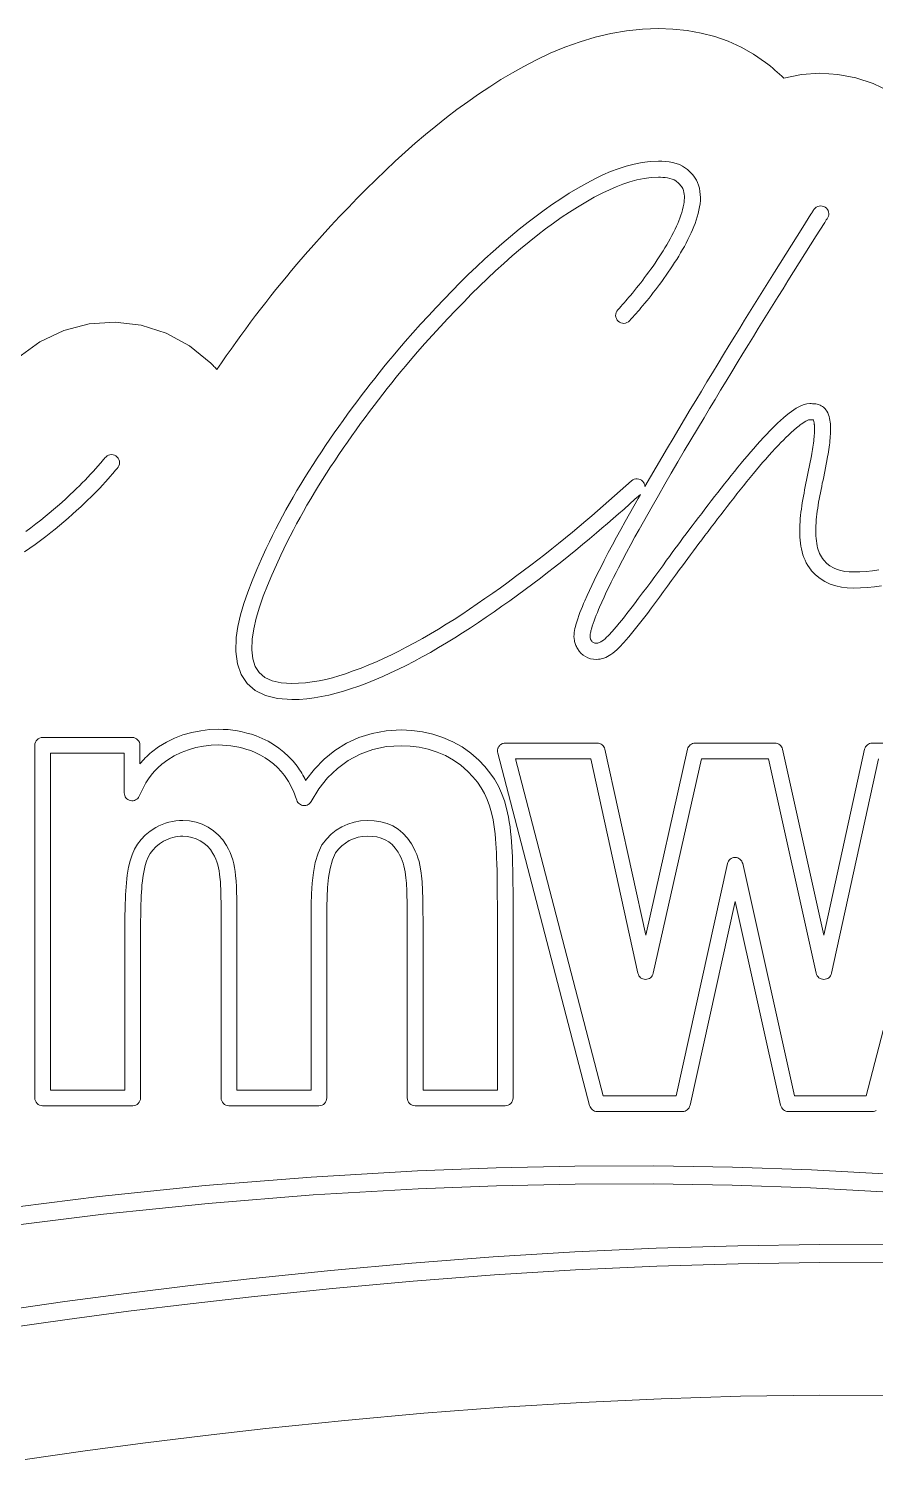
# Model space of a CAD drawing. Header units: millimetres. Extents: x -606 to 281, y -1235 to -774.
# Drawn here: x -235.6 to 22.7, y -1210.2 to -773.8 of the extents above; entities that cross this region are included whole.
import ezdxf

# ---------------------------------------------------------------- set-up
doc = ezdxf.new("R2010")
doc.units = ezdxf.units.MM
doc.header["$MEASUREMENT"] = 0
doc.layers.add('Tool', color=7, linetype='Continuous')

msp = doc.modelspace()

# ---------------------------------------------------------------- linework, layer by layer
at = {"layer": 'Tool', "lineweight": 9}
for points in [[(-238.9413, -874.2113), (-232.24, -869.2871), (-224.9068, -865.8279), (-217.1626, -863.8337), (-209.2281, -863.3046), (-201.3241, -864.2406), (-193.6717, -866.6417), (-186.4915, -870.5081), (-180.0044, -875.8398), (-179.7683, -876.0776), (-179.5344, -876.3168), (-179.3028, -876.5574), (-179.0734, -876.7993), (-178.8463, -877.0426), (-178.6214, -877.2872), (-178.3987, -877.5331), (-178.1783, -877.7804), (-176.7477, -875.6887), (-175.3037, -873.6062), (-173.8464, -871.533), (-172.3756, -869.4693), (-170.8915, -867.4152), (-169.3939, -865.3709), (-167.8828, -863.3366), (-166.3583, -861.3123), (-164.8292, -859.3078), (-163.2881, -857.3126), (-161.7343, -855.3274), (-160.167, -853.3528), (-158.5854, -851.3897), (-156.9888, -849.4387), (-155.3765, -847.5007), (-153.7476, -845.5763), (-151.2058, -842.6321), (-148.6335, -839.7149), (-146.0317, -836.824), (-143.4018, -833.9587), (-140.7449, -831.1183), (-138.0622, -828.3021), (-135.3549, -825.5096), (-132.6243, -822.7399), (-129.7128, -819.8516), (-126.7604, -817.0052), (-123.7663, -814.2026), (-120.7302, -811.446), (-117.6513, -808.7374), (-114.5292, -806.0787), (-111.3633, -803.4721), (-108.153, -800.9195), (-104.9309, -798.4548), (-101.6583, -796.0584), (-98.3342, -793.7352), (-94.9578, -791.49), (-91.5282, -789.3277), (-88.0446, -787.2533), (-84.506, -785.2716), (-80.9117, -783.3875), (-76.4896, -781.2764), (-71.9853, -779.3888), (-67.4028, -777.7425), (-62.7465, -776.3555), (-58.0204, -775.2455), (-53.2288, -774.4305), (-48.3758, -773.9284), (-43.4656, -773.7571), (-39.0616, -773.9036), (-34.7187, -774.3515), (-30.4522, -775.1131), (-26.277, -776.201), (-22.2083, -777.6274), (-18.2612, -779.4049), (-14.4508, -781.5458), (-10.7922, -784.0626), (-10.0579, -784.628), (-9.3342, -785.2043), (-8.6211, -785.7915), (-7.9189, -786.3895), (-7.2278, -786.9983), (-6.5478, -787.6178), (-5.8793, -788.2479), (-5.2223, -788.8886), (0.2171, -787.7882), (5.735, -787.3959), (11.2569, -787.7116), (16.7089, -788.7354), (22.0167, -790.4675), (27.106, -792.908)], [(24.5318, -943.7006), (22.4152, -944.0165), (20.2845, -944.2428), (18.1405, -944.379), (15.9844, -944.4245), (14.1398, -944.3542), (12.3407, -944.1355), (10.5988, -943.757), (8.9258, -943.2072), (7.3334, -942.4746), (5.8333, -941.5478), (4.4373, -940.4153), (3.1571, -939.0655), (3.1163, -939.0151), (2.574, -938.2832), (2.0816, -937.5259), (1.6388, -936.7441), (1.2449, -935.939), (0.8995, -935.1116), (0.6022, -934.2627), (0.3523, -933.3935), (0.1494, -932.505), (-0.0146, -931.5998), (-0.1464, -930.6897), (-0.2472, -929.7758), (-0.3183, -928.859), (-0.3609, -927.9402), (-0.3763, -927.0205), (-0.3656, -926.1007), (-0.3301, -925.1819), (-0.2713, -924.206), (-0.196, -923.2313), (-0.1047, -922.2578), (0.002, -921.2859), (0.1238, -920.3158), (0.2601, -919.3476), (0.4106, -918.3815), (0.5747, -917.4178), (0.7531, -916.4271), (0.9367, -915.4374), (1.1253, -914.4486), (1.3189, -913.4608), (1.5174, -912.4739), (1.7206, -911.488), (1.9286, -910.5031), (2.1413, -909.5192), (3.1945, -904.0671), (3.317, -903.4243), (3.433, -902.78), (3.5421, -902.1343), (3.6439, -901.4874), (3.7379, -900.8394), (3.8237, -900.1902), (3.9009, -899.5402), (3.9691, -898.8893), (4.0166, -898.3655), (4.0567, -897.8394), (4.0882, -897.3119), (4.1104, -896.7834), (4.1223, -896.2547), (4.1228, -895.7264), (4.1112, -895.1992), (4.0863, -894.6736), (4.0754, -894.5211), (4.0585, -894.3382), (4.0349, -894.134), (4.0041, -893.9176), (3.9653, -893.6982), (3.9179, -893.4847), (3.8612, -893.2863), (3.7946, -893.112), (3.5217, -893.0796), (3.2191, -893.0636), (2.9247, -893.0581), (2.6762, -893.0576), (2.3413, -893.1178), (1.9316, -893.2805), (1.475, -893.5186), (0.9996, -893.805), (0.5335, -894.1125), (0.1046, -894.4142), (-0.259, -894.6829), (-0.5293, -894.8916), (-1.3673, -895.5729), (-2.1917, -896.277), (-3.0029, -897.0011), (-3.801, -897.7421), (-4.5861, -898.497), (-5.3586, -899.2629), (-6.1187, -900.0366), (-6.8665, -900.8153), (-7.8511, -901.8627), (-8.8247, -902.9213), (-9.7877, -903.9901), (-10.7407, -905.0682), (-11.6843, -906.1546), (-12.6189, -907.2485), (-13.545, -908.3489), (-14.4633, -909.4549), (-15.4857, -910.6995), (-16.503, -911.9483), (-17.515, -913.2014), (-18.5219, -914.4586), (-19.5236, -915.7199), (-20.5201, -916.9853), (-21.5115, -918.2548), (-22.4976, -919.5284), (-23.4734, -920.7957), (-24.4475, -922.0643), (-25.4198, -923.3342), (-26.3903, -924.6056), (-27.359, -925.8783), (-28.3259, -927.1524), (-29.2909, -928.428), (-30.254, -929.7049), (-31.1059, -930.8378), (-31.956, -931.9721), (-32.8041, -933.1078), (-33.6501, -934.2452), (-34.4937, -935.3844), (-35.3347, -936.5255), (-36.1729, -937.6685), (-37.0082, -938.8137), (-38.2283, -940.4898), (-39.4505, -942.1647), (-40.6755, -943.838), (-41.9037, -945.509), (-43.1357, -947.1771), (-44.3723, -948.8418), (-45.6138, -950.5024), (-46.861, -952.1584), (-47.6472, -953.195), (-48.4397, -954.2311), (-49.2394, -955.2645), (-50.047, -956.2931), (-50.8634, -957.3145), (-51.6895, -958.3266), (-52.5262, -959.327), (-53.3743, -960.3137), (-53.8862, -960.8946), (-54.4254, -961.4897), (-54.9884, -962.088), (-55.572, -962.6781), (-56.1729, -963.249), (-56.7877, -963.7893), (-57.4133, -964.2879), (-58.0462, -964.7337), (-58.5392, -965.0392), (-59.0475, -965.3182), (-59.5702, -965.5664), (-60.1066, -965.7793), (-60.6558, -965.9525), (-61.217, -966.0817), (-61.7894, -966.1624), (-62.3722, -966.1903), (-63.2921, -966.1365), (-64.1649, -965.9763), (-64.9871, -965.7113), (-65.755, -965.3431), (-66.4652, -964.8735), (-67.1139, -964.304), (-67.6976, -963.6364), (-68.2128, -962.8722), (-68.3709, -962.5865), (-68.5142, -962.2916), (-68.6437, -961.989), (-68.7603, -961.6803), (-68.865, -961.367), (-68.9587, -961.0509), (-69.0424, -960.7333), (-69.117, -960.4159), (-69.2089, -959.8403), (-69.2408, -959.241), (-69.2214, -958.6267), (-69.1592, -958.0059), (-69.0626, -957.3871), (-68.9402, -956.7788), (-68.8006, -956.1896), (-68.6523, -955.6281), (-68.382, -954.7028), (-68.0821, -953.774), (-67.7574, -952.8448), (-67.4128, -951.9181), (-67.0532, -950.9966), (-66.6835, -950.0833), (-66.3085, -949.1812), (-65.9333, -948.293), (-65.2564, -946.7345), (-64.5538, -945.1811), (-63.8292, -943.6334), (-63.0864, -942.0919), (-62.3293, -940.5573), (-61.5616, -939.03), (-60.787, -937.5107), (-60.0094, -935.9999), (-58.7682, -933.6185), (-57.5096, -931.2446), (-56.2355, -928.8779), (-54.9479, -926.5178), (-53.6489, -924.164), (-52.3404, -921.8159), (-51.0244, -919.4732), (-49.703, -917.1354), (-48.9774, -915.8578), (-48.9774, -915.8578), (-50.6345, -917.3504), (-52.2987, -918.8354), (-53.9693, -920.3135), (-55.6459, -921.785), (-57.3277, -923.2505), (-59.0143, -924.7103), (-60.705, -926.1651), (-62.3992, -927.6152), (-64.4909, -929.3875), (-66.5959, -931.1441), (-68.7137, -932.8854), (-70.8437, -934.6118), (-72.9854, -936.3236), (-75.1384, -938.0212), (-77.3021, -939.7049), (-79.4761, -941.3752), (-81.7968, -943.1331), (-84.1307, -944.8733), (-86.4776, -946.5959), (-88.8372, -948.3012), (-91.2092, -949.9893), (-93.5933, -951.6602), (-95.9891, -953.3142), (-98.3965, -954.9513), (-100.7896, -956.5455), (-103.2026, -958.1101), (-105.6354, -959.6438), (-108.0881, -961.1456), (-110.5608, -962.6141), (-113.0534, -964.0483), (-115.566, -965.4471), (-118.0987, -966.8091), (-120.4351, -968.0184), (-122.7935, -969.1875), (-125.1734, -970.3136), (-127.5746, -971.3942), (-129.9967, -972.4264), (-132.4395, -973.4076), (-134.9025, -974.3351), (-137.3855, -975.2062), (-139.56, -975.9041), (-141.7609, -976.5336), (-143.9847, -977.0871), (-146.2281, -977.557), (-148.4873, -977.9357), (-150.759, -978.2156), (-153.0396, -978.3892), (-155.3256, -978.4487), (-159.6739, -978.1302), (-163.3922, -977.1878), (-166.4764, -975.6417), (-168.923, -973.5116), (-170.728, -970.8175), (-171.8877, -967.5795), (-172.3982, -963.8173), (-172.2558, -959.551), (-171.7481, -956.119), (-170.9644, -952.6358), (-169.9518, -949.1316), (-168.7579, -945.6368), (-167.4297, -942.1818), (-166.0148, -938.7971), (-164.5603, -935.5129), (-163.1135, -932.3597), (-162.172, -930.3625), (-161.2059, -928.3771), (-160.2158, -926.4035), (-159.2023, -924.4417), (-158.1663, -922.4917), (-157.1083, -920.5535), (-156.0292, -918.6271), (-154.9295, -916.7126), (-153.7497, -914.704), (-152.5523, -912.706), (-151.3374, -910.7185), (-150.1054, -908.7417), (-148.8564, -906.7754), (-147.5908, -904.8198), (-146.3087, -902.875), (-145.0106, -900.9408), (-143.6947, -899.0111), (-142.3661, -897.09), (-141.0249, -895.1778), (-139.6709, -893.2745), (-138.3043, -891.3803), (-136.9249, -889.4954), (-135.5327, -887.6199), (-134.1278, -885.754), (-132.7769, -883.9829), (-131.4156, -882.2194), (-130.0431, -880.4645), (-128.6586, -878.7188), (-127.2616, -876.9832), (-125.8513, -875.2586), (-124.4271, -873.5457), (-122.9881, -871.8453), (-120.6961, -869.1909), (-118.3761, -866.5607), (-116.0292, -863.9543), (-113.6567, -861.371), (-111.2599, -858.8102), (-108.84, -856.2712), (-106.3983, -853.7535), (-103.9361, -851.2564), (-101.4754, -848.8146), (-98.9801, -846.407), (-96.4497, -844.0358), (-93.8837, -841.703), (-91.2816, -839.4107), (-88.643, -837.161), (-85.9672, -834.9561), (-83.2539, -832.7979), (-80.8185, -830.9327), (-78.3428, -829.1138), (-75.8268, -827.3466), (-73.2706, -825.6366), (-70.6742, -823.9893), (-68.0376, -822.41), (-65.3608, -820.9042), (-62.6438, -819.4775), (-60.4009, -818.3942), (-58.0987, -817.395), (-55.745, -816.4985), (-53.3472, -815.7232), (-50.9128, -815.0878), (-48.4494, -814.6109), (-45.9645, -814.3112), (-43.4656, -814.2071), (-42.4077, -814.2267), (-41.3256, -814.2932), (-40.235, -814.4178), (-39.1519, -814.612), (-38.092, -814.8871), (-37.0712, -815.2545), (-36.1052, -815.7255), (-35.2098, -816.3114), (-34.6479, -816.7559), (-34.1048, -817.2276), (-33.5863, -817.7272), (-33.0981, -818.2554), (-32.6459, -818.813), (-32.2354, -819.4007), (-31.8723, -820.0192), (-31.5624, -820.6692), (-31.2295, -821.5667), (-30.9779, -822.4814), (-30.803, -823.4099), (-30.7002, -824.3483), (-30.6648, -825.2933), (-30.6923, -826.2411), (-30.7781, -827.1882), (-30.9176, -828.1309), (-31.1184, -829.1551), (-31.3585, -830.1711), (-31.6354, -831.1784), (-31.9467, -832.1763), (-32.2899, -833.1639), (-32.6626, -834.1406), (-33.0622, -835.1056), (-33.4864, -836.0584), (-33.9788, -837.1024), (-34.4902, -838.1372), (-35.0198, -839.163), (-35.5668, -840.1798), (-36.1305, -841.1874), (-36.71, -842.186), (-37.3045, -843.1755), (-37.9133, -844.156), (-38.5364, -845.1344), (-39.168, -846.1074), (-39.8083, -847.0746), (-40.4576, -848.036), (-41.1158, -848.9912), (-41.7831, -849.94), (-42.4597, -850.8822), (-43.1458, -851.8175), (-43.7691, -852.6524), (-44.3984, -853.4832), (-45.0339, -854.3094), (-45.6759, -855.1306), (-46.3248, -855.9464), (-46.9809, -856.7563), (-47.6444, -857.5599), (-48.3157, -858.3568), (-48.8037, -858.9294), (-49.2934, -859.5017), (-49.7852, -860.0729), (-50.2794, -860.6423), (-50.7765, -861.2092), (-51.2768, -861.7729), (-51.7807, -862.3326), (-52.2886, -862.8877), (-52.6595, -863.2159), (-53.0763, -863.4563), (-53.5248, -863.6085), (-53.9911, -863.6719), (-54.4609, -863.6459), (-54.9202, -863.53), (-55.3548, -863.3235), (-55.7507, -863.026), (-56.0789, -862.6551), (-56.3193, -862.2383), (-56.4715, -861.7898), (-56.5349, -861.3235), (-56.5089, -860.8537), (-56.393, -860.3944), (-56.1865, -859.9598), (-55.889, -859.5639), (-55.3978, -859.0271), (-54.9105, -858.4856), (-54.4267, -857.9403), (-53.9461, -857.3918), (-53.4682, -856.8409), (-52.9926, -856.2883), (-52.519, -855.7348), (-52.0471, -855.181), (-51.4024, -854.4155), (-50.7651, -853.6435), (-50.1351, -852.8655), (-49.5119, -852.0818), (-48.8953, -851.2928), (-48.285, -850.4991), (-47.6807, -849.7011), (-47.082, -848.8991), (-46.4232, -848.001), (-45.7734, -847.0962), (-45.1327, -846.185), (-44.5007, -845.2677), (-43.8773, -844.3445), (-43.2625, -843.4156), (-42.656, -842.4813), (-42.0577, -841.5418), (-41.4913, -840.6298), (-40.938, -839.7093), (-40.3986, -838.7804), (-39.8738, -837.8431), (-39.3645, -836.8974), (-38.8715, -835.9432), (-38.3955, -834.9806), (-37.9374, -834.0096), (-37.5775, -833.2024), (-37.237, -832.3838), (-36.9185, -831.5548), (-36.6246, -830.7163), (-36.3576, -829.8691), (-36.1202, -829.0142), (-35.9148, -828.1522), (-35.744, -827.2843), (-35.6543, -826.696), (-35.5929, -826.1003), (-35.5645, -825.5009), (-35.5735, -824.9013), (-35.6246, -824.3054), (-35.7223, -823.7168), (-35.8712, -823.1393), (-36.076, -822.5764), (-36.2463, -822.2329), (-36.4578, -821.8999), (-36.703, -821.579), (-36.9742, -821.2721), (-37.2639, -820.9809), (-37.5644, -820.7069), (-37.8682, -820.4521), (-38.1676, -820.218), (-38.6984, -819.8934), (-39.3185, -819.6376), (-40.002, -819.4427), (-40.723, -819.3009), (-41.4557, -819.2043), (-42.1742, -819.1451), (-42.8528, -819.1153), (-43.4656, -819.1071), (-45.6673, -819.2034), (-47.8644, -819.4796), (-50.0477, -819.9166), (-52.2078, -820.4956), (-54.3354, -821.1973), (-56.4213, -822.0029), (-58.4562, -822.8932), (-60.4308, -823.8493), (-63.0417, -825.2208), (-65.6142, -826.6689), (-68.1482, -828.1881), (-70.6436, -829.773), (-73.1003, -831.4181), (-75.5183, -833.1179), (-77.8974, -834.8668), (-80.2377, -836.6595), (-82.8909, -838.77), (-85.5072, -840.9263), (-88.0873, -843.1264), (-90.6316, -845.3682), (-93.1406, -847.6496), (-95.6149, -849.9686), (-98.0548, -852.323), (-100.4609, -854.7108), (-102.8906, -857.1749), (-105.3002, -859.6594), (-107.6882, -862.1647), (-110.0534, -864.6917), (-112.3947, -867.2408), (-114.7107, -869.8128), (-117.0002, -872.4081), (-119.2619, -875.0275), (-120.6779, -876.7007), (-122.0794, -878.3864), (-123.4672, -880.0836), (-124.8418, -881.7916), (-126.2041, -883.5095), (-127.5546, -885.2366), (-128.8942, -886.9719), (-130.2234, -888.7148), (-131.6086, -890.5545), (-132.9812, -892.4036), (-134.3412, -894.2621), (-135.6887, -896.1296), (-137.0236, -898.0061), (-138.346, -899.8915), (-139.6559, -901.7856), (-140.9534, -903.6882), (-142.2281, -905.5875), (-143.487, -907.4972), (-144.7298, -909.4175), (-145.9562, -911.3483), (-147.1661, -913.2895), (-148.3591, -915.2411), (-149.535, -917.2031), (-150.6935, -919.1754), (-151.765, -921.0408), (-152.8165, -922.9178), (-153.8474, -924.8062), (-154.857, -926.7062), (-155.8445, -928.6176), (-156.8094, -930.5406), (-157.7508, -932.4751), (-158.6681, -934.4211), (-160.0214, -937.3663), (-161.3976, -940.4601), (-162.7475, -943.6652), (-164.022, -946.9445), (-165.1719, -950.2607), (-166.148, -953.5767), (-166.9011, -956.8551), (-167.3822, -960.0589), (-167.5263, -963.2622), (-167.2329, -966.0219), (-166.4848, -968.343), (-165.2651, -970.2307), (-163.5564, -971.69), (-161.3417, -972.726), (-158.6038, -973.3439), (-155.3256, -973.5487), (-153.2415, -973.4931), (-151.1604, -973.3315), (-149.0862, -973.0715), (-147.0227, -972.7208), (-144.9739, -972.287), (-142.9434, -971.7778), (-140.9354, -971.2008), (-138.9535, -970.5638), (-136.5633, -969.7251), (-134.1924, -968.8319), (-131.8409, -967.8866), (-129.5092, -966.8922), (-127.1977, -965.8513), (-124.9067, -964.7666), (-122.6365, -963.6407), (-120.3875, -962.4765), (-117.913, -961.1457), (-115.4581, -959.779), (-113.0227, -958.3775), (-110.6069, -956.9425), (-108.2106, -955.4751), (-105.8337, -953.9764), (-103.4761, -952.4476), (-101.1379, -950.8899), (-98.7601, -949.2729), (-96.3936, -947.6393), (-94.0388, -945.9889), (-91.696, -944.3216), (-89.3653, -942.6372), (-87.0472, -940.9357), (-84.7419, -939.2169), (-82.4497, -937.4806), (-80.3023, -935.8307), (-78.1649, -934.1676), (-76.0382, -932.4907), (-73.9225, -930.7998), (-71.8185, -929.0946), (-69.7265, -927.3745), (-67.6472, -925.6394), (-65.581, -923.8888), (-63.83, -922.3899), (-62.0828, -920.8861), (-60.3401, -919.3766), (-58.6026, -917.8612), (-56.8708, -916.3391), (-55.1456, -914.8098), (-53.4274, -913.2729), (-51.7171, -911.7277), (-51.3188, -911.4334), (-50.8825, -911.2305), (-50.4223, -911.1183), (-49.9523, -911.0962), (-49.4866, -911.1634), (-49.0393, -911.3192), (-48.6245, -911.5631), (-48.2563, -911.8943), (-48.1112, -912.0696), (-47.9851, -912.2544), (-47.8778, -912.4473), (-47.7894, -912.647), (-47.7197, -912.8521), (-47.6687, -913.0614), (-47.6363, -913.2736), (-47.6225, -913.4872), (-45.9183, -910.5305), (-44.2029, -907.5796), (-42.4778, -904.6341), (-40.7442, -901.6934), (-39.0035, -898.757), (-37.2571, -895.8245), (-35.5062, -892.8953), (-33.7522, -889.9689), (-32.0666, -887.1615), (-30.3789, -884.3553), (-28.6886, -881.5506), (-26.9954, -878.7477), (-25.2986, -875.947), (-23.5979, -873.1486), (-21.8928, -870.353), (-20.1827, -867.5604), (-18.6829, -865.1186), (-17.1808, -862.6782), (-15.6761, -860.2393), (-14.1687, -857.8021), (-12.6581, -855.3669), (-11.1442, -852.9337), (-9.6266, -850.5029), (-8.1052, -848.0745), (0.542, -834.3262), (3.0531, -830.3646), (3.1804, -830.1623), (3.3236, -829.9315), (3.4788, -829.6831), (3.6422, -829.4279), (3.8099, -829.1767), (3.9779, -828.9403), (4.1425, -828.7295), (4.2997, -828.5551), (4.683, -828.2416), (5.1088, -828.0174), (5.5629, -827.8827), (6.0312, -827.8374), (6.4997, -827.8815), (6.9541, -828.0152), (7.3804, -828.2383), (7.7645, -828.5509), (8.0575, -828.9036), (8.2741, -829.2935), (8.4142, -829.7094), (8.478, -830.1402), (8.4653, -830.5747), (8.3762, -831.0019), (8.2106, -831.4104), (7.9685, -831.7893), (7.7293, -832.1415), (7.495, -832.5045), (7.2646, -832.87), (7.0372, -833.2298), (4.686, -836.941), (-3.955, -850.6797), (-5.4732, -853.1028), (-6.9874, -855.5283), (-8.4981, -857.9562), (-10.0054, -860.3861), (-11.5096, -862.818), (-13.0109, -865.2516), (-14.5098, -867.6867), (-16.0063, -870.1232), (-17.7132, -872.9106), (-19.4151, -875.701), (-21.1127, -878.4941), (-22.8063, -881.2896), (-24.4963, -884.0873), (-26.1834, -886.8867), (-27.8679, -889.6877), (-29.5504, -892.4899), (-31.5662, -895.8537), (-33.5776, -899.2214), (-35.5827, -902.5937), (-37.5793, -905.9714), (-39.5654, -909.3552), (-41.5389, -912.7459), (-43.4978, -916.1443), (-45.44, -919.5512), (-46.7497, -921.8682), (-48.054, -924.1901), (-49.351, -926.5173), (-50.6387, -928.8503), (-51.915, -931.1894), (-53.1779, -933.5351), (-54.4254, -935.8879), (-55.6556, -938.2481), (-56.4121, -939.7176), (-57.1661, -941.1957), (-57.9138, -942.6818), (-58.6513, -944.1751), (-59.3747, -945.675), (-60.0804, -947.181), (-60.7645, -948.6922), (-61.4231, -950.2082), (-61.7661, -951.0189), (-62.1108, -951.8449), (-62.452, -952.6828), (-62.7847, -953.5291), (-63.1037, -954.3802), (-63.4039, -955.2326), (-63.6803, -956.0829), (-63.9277, -956.9275), (-63.9884, -957.1546), (-64.0621, -957.4462), (-64.1408, -957.7809), (-64.2166, -958.1375), (-64.2817, -958.4946), (-64.328, -958.831), (-64.3478, -959.1252), (-64.333, -959.356), (-64.2745, -959.6036), (-64.1982, -959.8788), (-64.1535, -960.0164), (-64.1046, -960.1485), (-64.0515, -960.2709), (-63.9942, -960.3796), (-63.8428, -960.611), (-63.6831, -960.8044), (-63.5119, -960.962), (-63.3261, -961.0861), (-63.1224, -961.1787), (-62.8977, -961.2422), (-62.6487, -961.2786), (-62.3722, -961.2903), (-62.1654, -961.2736), (-61.95, -961.2272), (-61.7303, -961.1567), (-61.5111, -961.0674), (-61.2967, -960.9648), (-61.0917, -960.8545), (-60.9006, -960.742), (-60.728, -960.6327), (-60.2488, -960.29), (-59.7623, -959.8904), (-59.2751, -959.4481), (-58.7941, -958.9772), (-58.326, -958.492), (-57.8775, -958.0067), (-57.4555, -957.5355), (-57.0667, -957.0925), (-56.2468, -956.1384), (-55.4379, -955.1706), (-54.6392, -954.1914), (-53.8498, -953.203), (-53.0689, -952.2077), (-52.2958, -951.2078), (-51.5297, -950.2055), (-50.7696, -949.2032), (-49.5292, -947.5563), (-48.2945, -945.9048), (-47.0648, -944.2492), (-45.8395, -942.5902), (-44.618, -940.9284), (-43.3999, -939.2643), (-42.1844, -937.5985), (-40.971, -935.9317), (-40.1297, -934.7782), (-39.2855, -933.6269), (-38.4384, -932.4776), (-37.5887, -931.3302), (-36.7367, -930.1846), (-35.8824, -929.0406), (-35.0262, -927.8982), (-34.1682, -926.7571), (-33.2008, -925.4746), (-32.2316, -924.1935), (-31.2605, -922.9139), (-30.2876, -921.6356), (-29.3129, -920.3587), (-28.3364, -919.0832), (-27.3581, -917.809), (-26.378, -916.5362), (-25.3795, -915.2467), (-24.3757, -913.9613), (-23.3667, -912.6801), (-22.3525, -911.403), (-21.333, -910.13), (-20.3083, -908.8613), (-19.2783, -907.5969), (-18.2431, -906.3367), (-17.2972, -905.1975), (-16.3432, -904.0642), (-15.3804, -902.9377), (-14.4084, -901.8189), (-13.4267, -900.7087), (-12.4346, -899.608), (-11.4317, -898.5178), (-10.4175, -897.4389), (-9.6092, -896.5976), (-8.7879, -895.7628), (-7.9535, -894.9373), (-7.1054, -894.1239), (-6.2435, -893.3256), (-5.3673, -892.5452), (-4.4765, -891.7857), (-3.5707, -891.0498), (-2.9068, -890.5394), (-2.1944, -890.0305), (-1.441, -889.5436), (-0.6541, -889.0993), (0.1586, -888.7181), (0.9896, -888.4204), (1.8313, -888.2267), (2.6762, -888.1576), (3.1162, -888.1614), (3.5721, -888.1769), (4.0362, -888.2097), (4.501, -888.2659), (4.9587, -888.3512), (5.4017, -888.4716), (5.8224, -888.6328), (6.2132, -888.8407), (6.5251, -889.0433), (6.8295, -889.2604), (6.9772, -889.3751), (7.1209, -889.4941), (7.2601, -889.6178), (7.3941, -889.7464), (7.6211, -890.0081), (7.9435, -890.4905), (8.2137, -891.0014), (8.4359, -891.5358), (8.6145, -892.0883), (8.7537, -892.6539), (8.8577, -893.2273), (8.9308, -893.8036), (8.9773, -894.3774), (9.0071, -894.9999), (9.0218, -895.6238), (9.0223, -896.2485), (9.0097, -896.8735), (8.9847, -897.4981), (8.9485, -898.122), (8.9019, -898.7444), (8.8459, -899.3649), (8.7717, -900.0743), (8.6877, -900.7828), (8.5945, -901.4903), (8.4923, -902.1966), (8.3817, -902.9016), (8.2631, -903.6053), (8.1368, -904.3075), (8.0033, -905.0081), (6.9485, -910.4687), (6.9352, -910.5337), (6.7267, -911.4978), (6.5228, -912.463), (6.3234, -913.429), (6.1289, -914.3961), (5.9391, -915.3641), (5.7541, -916.3331), (5.5742, -917.303), (5.3993, -918.2738), (5.2479, -919.1627), (5.109, -920.0537), (4.983, -920.9467), (4.8704, -921.8415), (4.7717, -922.7379), (4.6873, -923.6358), (4.6177, -924.5348), (4.5633, -925.4349), (4.5334, -926.2009), (4.5235, -926.968), (4.5349, -927.7355), (4.5688, -928.5023), (4.6264, -929.2675), (4.7091, -930.0301), (4.8179, -930.7893), (4.9542, -931.544), (5.091, -932.1466), (5.2582, -932.7353), (5.4565, -933.3096), (5.6867, -933.8692), (5.9496, -934.4138), (6.246, -934.943), (6.5766, -935.4563), (6.9422, -935.9535), (7.8461, -936.8903), (8.8343, -937.6626), (9.8969, -938.2825), (11.0242, -938.7622), (12.2064, -939.1141), (13.4337, -939.3502), (14.6963, -939.483), (15.9844, -939.5245), (17.9346, -939.4833), (19.8731, -939.3601), (21.7994, -939.1554), (23.7126, -938.8696)], [(-236.4461, -927.1459), (-234.911, -926.0265), (-233.3985, -924.8765), (-231.9097, -923.6954), (-230.6146, -922.6379), (-229.3267, -921.5695), (-228.0475, -920.4894), (-226.7782, -919.3971), (-225.5204, -918.2918), (-224.2753, -917.1728), (-223.0443, -916.0395), (-221.8289, -914.8911), (-220.96, -914.0547), (-220.0924, -913.209), (-219.2294, -912.3535), (-218.374, -911.488), (-217.5295, -910.6121), (-216.6991, -909.7254), (-215.8859, -908.8278), (-215.0932, -907.9187), (-213.0903, -905.5898), (-212.8413, -905.302), (-212.5874, -905.0104), (-212.3288, -904.7234), (-212.0658, -904.449), (-211.6822, -904.1359), (-211.2562, -903.9122), (-210.8019, -903.7779), (-210.3335, -903.7331), (-209.8651, -903.7777), (-209.4108, -903.9118), (-208.9847, -904.1353), (-208.6009, -904.4483), (-208.2878, -904.8319), (-208.064, -905.2579), (-207.9297, -905.7121), (-207.8848, -906.1804), (-207.9292, -906.6486), (-208.063, -907.1026), (-208.2861, -907.5283), (-208.5986, -907.9115), (-208.8077, -908.1334), (-209.0147, -908.3664), (-209.2186, -908.6027), (-209.4184, -908.8345), (-211.3674, -911.1011), (-212.2006, -912.0569), (-213.0544, -913.0006), (-213.9259, -913.9324), (-214.812, -914.8529), (-215.7095, -915.7625), (-216.6153, -916.6615), (-217.5264, -917.5505), (-218.4397, -918.4299), (-219.6919, -919.6132), (-220.96, -920.781), (-222.2425, -921.9341), (-223.5382, -923.073), (-224.8455, -924.1986), (-226.1632, -925.3115), (-227.49, -926.4124), (-228.8243, -927.502), (-230.3862, -928.7412), (-231.973, -929.948), (-233.5834, -931.1227), (-235.2165, -932.2658), (-236.8711, -933.3776)], [(29.9122, -1190.7359), (5.7293, -1190.6545), (-18.454, -1190.9951), (-42.6313, -1191.7388), (-66.7965, -1192.8668), (-90.943, -1194.36), (-115.0646, -1196.1997), (-139.155, -1198.3668), (-163.2078, -1200.8425), (-181.6069, -1202.9377), (-199.9864, -1205.204), (-218.3445, -1207.6413), (-236.6792, -1210.2498)]]:
    msp.add_lwpolyline(points, dxfattribs=at)
at = {"layer": 'Tool', "lineweight": 0}
for points in [[(-201.6457, -998.0727), (-201.2664, -997.617), (-200.8716, -997.1655), (-200.4601, -996.7175), (-200.0308, -996.2724), (-199.5829, -995.8295), (-199.115, -995.3881), (-198.6263, -994.9475), (-198.1156, -994.5072), (-195.9445, -992.8665), (-193.5997, -991.4437), (-191.1134, -990.239), (-188.5175, -989.2528), (-185.844, -988.4852), (-183.125, -987.9365), (-180.3926, -987.6072), (-177.6786, -987.4973), (-176.2154, -987.5306), (-174.7601, -987.6296), (-173.3137, -987.7925), (-171.8769, -988.0178), (-170.4507, -988.3038), (-169.036, -988.6489), (-167.6336, -989.0515), (-166.2445, -989.51), (-166.1951, -989.528), (-164.3461, -990.2923), (-162.572, -991.1672), (-160.8764, -992.1539), (-159.263, -993.2538), (-157.7353, -994.4679), (-156.2971, -995.7977), (-154.9519, -997.2442), (-153.7035, -998.8088), (-153.3253, -999.3339), (-152.964, -999.8615), (-152.6188, -1000.3918), (-152.2888, -1000.9255), (-151.973, -1001.4629), (-151.6708, -1002.0045), (-151.3812, -1002.5507), (-151.1033, -1003.1019), (-148.4246, -999.6482), (-145.445, -996.5946), (-142.1778, -993.9596), (-138.6362, -991.7619), (-134.8337, -990.0202), (-130.7833, -988.7531), (-126.4985, -987.9791), (-121.9925, -987.717), (-118.7272, -987.8595), (-115.4886, -988.2879), (-112.306, -989.0031), (-109.2085, -990.0064), (-106.2253, -991.2988), (-103.3858, -992.8814), (-100.7191, -994.7553), (-98.2545, -996.9217), (-96.4498, -998.8242), (-94.8681, -1000.7681), (-93.4944, -1002.7709), (-92.3139, -1004.8504), (-91.3117, -1007.0242), (-90.4729, -1009.3099), (-89.7825, -1011.7253), (-89.2257, -1014.2879), (-88.9666, -1015.7889), (-88.7468, -1017.3009), (-88.5623, -1018.821), (-88.4092, -1020.3468), (-88.2836, -1021.8754), (-88.1814, -1023.4042), (-88.0988, -1024.9306), (-88.0318, -1026.4519), (-87.9611, -1028.4746), (-87.9085, -1030.4994), (-87.8713, -1032.5256), (-87.8468, -1034.5526), (-87.8323, -1036.5798), (-87.8253, -1038.6065), (-87.823, -1040.6322), (-87.8228, -1042.6563), (-87.8228, -1099.9696), (-87.8717, -1100.4523), (-88.0119, -1100.9023), (-88.2336, -1101.3099), (-88.5271, -1101.6653), (-88.8825, -1101.9588), (-89.2901, -1102.1805), (-89.7401, -1102.3207), (-90.2228, -1102.3696), (-117.6857, -1102.3696), (-118.1684, -1102.3207), (-118.6184, -1102.1805), (-119.026, -1101.9588), (-119.3814, -1101.6653), (-119.6749, -1101.3099), (-119.8966, -1100.9023), (-120.0368, -1100.4523), (-120.0857, -1099.9696), (-120.0857, -1049.0882), (-120.0861, -1047.7738), (-120.088, -1046.4587), (-120.0925, -1045.1432), (-120.1006, -1043.8276), (-120.1135, -1042.512), (-120.1321, -1041.1968), (-120.1577, -1039.882), (-120.1911, -1038.568), (-120.2163, -1037.7449), (-120.246, -1036.9188), (-120.282, -1036.0909), (-120.3259, -1035.2625), (-120.3795, -1034.4347), (-120.4446, -1033.6089), (-120.5229, -1032.7862), (-120.6162, -1031.9679), (-120.7546, -1030.9792), (-120.92, -1030.0541), (-121.1203, -1029.1778), (-121.3633, -1028.3352), (-121.6568, -1027.5113), (-122.0086, -1026.6913), (-122.4267, -1025.8602), (-122.9187, -1025.003), (-123.7876, -1023.7451), (-124.7341, -1022.7002), (-125.7622, -1021.8543), (-126.8763, -1021.1935), (-128.0806, -1020.7038), (-129.3793, -1020.3713), (-130.7767, -1020.182), (-132.2769, -1020.122), (-133.7204, -1020.2101), (-135.128, -1020.4698), (-136.4851, -1020.8939), (-137.7774, -1021.4752), (-138.9901, -1022.2067), (-140.109, -1023.0811), (-141.1193, -1024.0914), (-142.0067, -1025.2304), (-142.9532, -1027.3911), (-143.6428, -1029.9465), (-144.1158, -1032.7757), (-144.4125, -1035.758), (-144.573, -1038.7725), (-144.6379, -1041.6983), (-144.6472, -1044.4148), (-144.6414, -1046.8011), (-144.6414, -1099.9663), (-144.6903, -1100.449), (-144.8305, -1100.899), (-145.0522, -1101.3066), (-145.3457, -1101.662), (-145.7011, -1101.9555), (-146.1087, -1102.1772), (-146.5587, -1102.3174), (-147.0414, -1102.3663), (-174.5069, -1102.3663), (-174.9896, -1102.3174), (-175.4396, -1102.1772), (-175.8472, -1101.9555), (-176.2026, -1101.662), (-176.4961, -1101.3066), (-176.7178, -1100.899), (-176.858, -1100.449), (-176.9069, -1099.9663), (-176.9069, -1045.7678), (-176.9067, -1044.8229), (-176.9067, -1043.8778), (-176.9075, -1042.9325), (-176.91, -1041.9872), (-176.9148, -1041.0418), (-176.9228, -1040.0966), (-176.9347, -1039.1516), (-176.9512, -1038.2069), (-176.9667, -1037.5126), (-176.9861, -1036.8171), (-177.0104, -1036.121), (-177.0408, -1035.4247), (-177.0786, -1034.7289), (-177.1248, -1034.034), (-177.1807, -1033.3407), (-177.2474, -1032.6494), (-177.3634, -1031.6776), (-177.5093, -1030.7283), (-177.6917, -1029.7992), (-177.9174, -1028.8881), (-178.1929, -1027.9927), (-178.5252, -1027.1106), (-178.9207, -1026.2396), (-179.3863, -1025.3774), (-180.1659, -1024.2304), (-181.0839, -1023.2027), (-182.1228, -1022.3047), (-183.2654, -1021.5466), (-184.4943, -1020.9389), (-185.7922, -1020.492), (-187.1418, -1020.2162), (-188.5258, -1020.122), (-189.3043, -1020.1474), (-190.0757, -1020.2232), (-190.8383, -1020.3485), (-191.59, -1020.5226), (-192.3291, -1020.7448), (-193.0535, -1021.0142), (-193.7615, -1021.3302), (-194.4511, -1021.692), (-195.726, -1022.5031), (-196.8122, -1023.3854), (-197.7284, -1024.346), (-198.4931, -1025.3917), (-199.125, -1026.5297), (-199.6426, -1027.767), (-200.0645, -1029.1104), (-200.4094, -1030.5671), (-200.613, -1031.6519), (-200.7826, -1032.7519), (-200.922, -1033.8628), (-201.0352, -1034.9805), (-201.126, -1036.1006), (-201.1982, -1037.2191), (-201.2556, -1038.3317), (-201.3022, -1039.4342), (-201.3567, -1041.0543), (-201.3964, -1042.6764), (-201.4236, -1044.2998), (-201.4406, -1045.924), (-201.4498, -1047.5482), (-201.4535, -1049.1721), (-201.454, -1050.7949), (-201.4537, -1052.4161), (-201.4537, -1099.9696), (-201.5026, -1100.4523), (-201.6428, -1100.9023), (-201.8645, -1101.3099), (-202.158, -1101.6653), (-202.5134, -1101.9588), (-202.921, -1102.1805), (-203.371, -1102.3207), (-203.8537, -1102.3696), (-231.3367, -1102.3696), (-231.8194, -1102.3207), (-232.2694, -1102.1805), (-232.677, -1101.9588), (-233.0324, -1101.6653), (-233.3259, -1101.3099), (-233.5476, -1100.9023), (-233.6878, -1100.4523), (-233.7367, -1099.9696), (-233.7367, -992.3922), (-233.6878, -991.9095), (-233.5476, -991.4595), (-233.3259, -991.0519), (-233.0324, -990.6965), (-232.677, -990.403), (-232.2694, -990.1813), (-231.8194, -990.0411), (-231.3367, -989.9922), (-204.0457, -989.9922), (-203.563, -990.0411), (-203.113, -990.1813), (-202.7054, -990.403), (-202.35, -990.6965), (-202.0565, -991.0519), (-201.8348, -991.4595), (-201.6946, -991.9095), (-201.6457, -992.3922), (-201.6457, -998.0727)], [(-228.9367, -994.7922), (-228.9367, -1097.5696), (-206.2537, -1097.5696), (-206.2537, -1052.4161), (-206.254, -1050.7716), (-206.2533, -1049.1256), (-206.2493, -1047.4785), (-206.2398, -1045.8311), (-206.2222, -1044.1838), (-206.1944, -1042.5373), (-206.154, -1040.892), (-206.0987, -1039.2486), (-206.0473, -1038.0449), (-205.9831, -1036.8334), (-205.9022, -1035.6176), (-205.8008, -1034.401), (-205.6748, -1033.1871), (-205.5204, -1031.9796), (-205.3336, -1030.7819), (-205.1105, -1029.5976), (-204.6344, -1027.6376), (-204.0321, -1025.8151), (-203.2864, -1024.1255), (-202.3806, -1022.5644), (-201.2974, -1021.1271), (-200.0199, -1019.8093), (-198.5311, -1018.6064), (-196.8139, -1017.5138), (-195.8498, -1017.0083), (-194.8596, -1016.567), (-193.8459, -1016.1907), (-192.8116, -1015.8807), (-191.7597, -1015.6378), (-190.6928, -1015.463), (-189.6139, -1015.3574), (-188.5258, -1015.322), (-186.5096, -1015.458), (-184.5468, -1015.8563), (-182.6615, -1016.5026), (-180.8779, -1017.3826), (-179.2202, -1018.4818), (-177.7126, -1019.7859), (-176.3793, -1021.2807), (-175.2445, -1022.9516), (-174.6525, -1024.0423), (-174.1447, -1025.1434), (-173.7141, -1026.2581), (-173.3536, -1027.3897), (-173.0564, -1028.5412), (-172.8153, -1029.716), (-172.6233, -1030.9171), (-172.4736, -1032.1478), (-172.3242, -1033.822), (-172.22, -1035.5179), (-172.1531, -1037.2286), (-172.1157, -1038.9473), (-172.1002, -1040.6674), (-172.0988, -1042.3821), (-172.1036, -1044.0844), (-172.1069, -1045.7678), (-172.1069, -1097.5663), (-149.4414, -1097.5663), (-149.4414, -1046.8011), (-149.4457, -1043.9985), (-149.4265, -1040.9428), (-149.3357, -1037.7315), (-149.1251, -1034.4623), (-148.7467, -1031.2328), (-148.1523, -1028.1406), (-147.2937, -1025.2835), (-146.1229, -1022.759), (-146.0354, -1022.6189), (-144.7877, -1020.9942), (-143.364, -1019.5521), (-141.7849, -1018.3032), (-140.071, -1017.2579), (-138.2426, -1016.4266), (-136.3205, -1015.8199), (-134.3251, -1015.4482), (-132.2769, -1015.322), (-130.1522, -1015.4216), (-128.1506, -1015.7278), (-126.2737, -1016.2514), (-124.5231, -1017.0033), (-122.9004, -1017.9943), (-121.4073, -1019.2354), (-120.0454, -1020.7373), (-118.8163, -1022.511), (-118.1975, -1023.5897), (-117.6652, -1024.6476), (-117.2115, -1025.6991), (-116.8289, -1026.7591), (-116.5094, -1027.8421), (-116.2455, -1028.9628), (-116.0292, -1030.1359), (-115.8529, -1031.376), (-115.7528, -1032.2514), (-115.6684, -1033.1307), (-115.598, -1034.013), (-115.5397, -1034.8971), (-115.4919, -1035.782), (-115.4526, -1036.6665), (-115.4203, -1037.5496), (-115.3931, -1038.4301), (-115.3592, -1039.7614), (-115.3333, -1041.0934), (-115.3143, -1042.4259), (-115.3012, -1043.7587), (-115.2928, -1045.0915), (-115.2881, -1046.4242), (-115.2861, -1047.7565), (-115.2857, -1049.0882), (-115.2857, -1097.5696), (-92.6228, -1097.5696), (-92.6228, -1042.6563), (-92.6229, -1040.6562), (-92.625, -1038.6544), (-92.6318, -1036.6515), (-92.6458, -1034.6481), (-92.6698, -1032.6449), (-92.7064, -1030.6426), (-92.7583, -1028.6417), (-92.828, -1026.643), (-92.8907, -1025.2102), (-92.9676, -1023.771), (-93.0624, -1022.3285), (-93.1792, -1020.8856), (-93.3218, -1019.4455), (-93.4942, -1018.0111), (-93.7001, -1016.5855), (-93.9436, -1015.1717), (-94.4191, -1012.9676), (-95.0018, -1010.9014), (-95.7072, -1008.9544), (-96.551, -1007.1076), (-97.5485, -1005.3422), (-98.7152, -1003.6393), (-100.0668, -1001.98), (-101.6187, -1000.3455), (-103.7314, -998.493), (-106.0214, -996.8945), (-108.462, -995.5479), (-111.0267, -994.451), (-113.6886, -993.6016), (-116.4213, -992.9976), (-119.1982, -992.6368), (-121.9925, -992.517), (-126.4337, -992.8093), (-130.6091, -993.6711), (-134.5065, -995.0794), (-138.1142, -997.0115), (-141.4202, -999.4443), (-144.4124, -1002.3551), (-147.0789, -1005.7209), (-149.4079, -1009.519), (-149.5993, -1009.8219), (-149.8256, -1010.0871), (-150.083, -1010.3125), (-150.3679, -1010.4963), (-150.6766, -1010.6363), (-151.0055, -1010.7306), (-151.351, -1010.7773), (-151.7093, -1010.7742), (-152.0637, -1010.7212), (-152.3976, -1010.6212), (-152.7078, -1010.4767), (-152.9909, -1010.2901), (-153.2436, -1010.0641), (-153.4626, -1009.8012), (-153.6446, -1009.5039), (-153.7864, -1009.1748), (-154.1528, -1008.1624), (-154.5369, -1007.1767), (-154.945, -1006.2147), (-155.3835, -1005.2736), (-155.8585, -1004.3504), (-156.3762, -1003.4423), (-156.9431, -1002.5463), (-157.5652, -1001.6596), (-158.5956, -1000.369), (-159.7046, -999.1785), (-160.8897, -998.0863), (-162.148, -997.0903), (-163.477, -996.1886), (-164.874, -995.3792), (-166.3363, -994.6602), (-167.8612, -994.0296), (-169.0543, -993.6364), (-170.2584, -993.2906), (-171.4729, -992.9936), (-172.6972, -992.7471), (-173.9306, -992.5527), (-175.1724, -992.4119), (-176.4219, -992.3262), (-177.6786, -992.2973), (-179.9679, -992.3888), (-182.283, -992.6635), (-184.5938, -993.1217), (-186.8698, -993.7637), (-189.0807, -994.5898), (-191.1964, -995.6003), (-193.1864, -996.7956), (-195.0204, -998.176), (-196.2316, -999.2672), (-197.2912, -1000.3651), (-198.224, -1001.4845), (-199.055, -1002.6403), (-199.8091, -1003.8474), (-200.5112, -1005.1208), (-201.1862, -1006.4752), (-201.859, -1007.9256), (-202.0642, -1008.2928), (-202.3214, -1008.6109), (-202.6234, -1008.8762), (-202.963, -1009.085), (-203.3328, -1009.2337), (-203.7257, -1009.3187), (-204.1344, -1009.3362), (-204.5516, -1009.2826), (-204.9538, -1009.1595), (-205.319, -1008.9751), (-205.642, -1008.7358), (-205.9177, -1008.4478), (-206.141, -1008.1176), (-206.3069, -1007.7514), (-206.4101, -1007.3556), (-206.4457, -1006.9365), (-206.4457, -994.7922), (-228.9367, -994.7922)]]:
    msp.add_lwpolyline(points, close=True, dxfattribs=at)
for points in [[(22.9187, -1103.82), (22.5616, -1103.9756), (22.1771, -1104.0722), (21.7708, -1104.1054), (-3.8504, -1104.1054), (-4.2672, -1104.0703), (-4.661, -1103.9683), (-5.0255, -1103.8043), (-5.3546, -1103.5834), (-5.6421, -1103.3105), (-5.8817, -1102.9906), (-6.0672, -1102.6286), (-6.1925, -1102.2295), (-20.0985, -1040.0827), (-33.8338, -1102.2234), (-33.9583, -1102.6235), (-34.1435, -1102.9866), (-34.383, -1103.3075), (-34.6706, -1103.5814), (-35.0001, -1103.8031), (-35.3652, -1103.9677), (-35.7596, -1104.0701), (-36.1772, -1104.1054), (-62.1534, -1104.1054), (-62.5597, -1104.0722), (-62.9441, -1103.9757), (-63.3012, -1103.8201), (-63.6251, -1103.6099), (-63.9102, -1103.3494), (-64.1508, -1103.0432), (-64.3412, -1102.6955), (-64.4758, -1102.3107), (-92.5107, -994.751), (-92.5726, -994.4365), (-92.5913, -994.0745), (-92.5786, -993.878), (-92.5504, -993.6859), (-92.5072, -993.4991), (-92.4498, -993.3181), (-92.3786, -993.1435), (-92.2945, -992.976), (-92.198, -992.8162), (-92.0897, -992.6648), (-91.9705, -992.5218), (-91.8403, -992.3881), (-91.6994, -992.2644), (-91.5484, -992.1516), (-91.3878, -992.0503), (-91.2179, -991.9614), (-91.0392, -991.8857), (-90.8522, -991.8239), (-90.4972, -991.7507), (-90.1771, -991.7313), (-62.1534, -991.7313), (-61.7354, -991.7666), (-61.3405, -991.8693), (-60.9751, -992.0343), (-60.6454, -992.2565), (-60.3577, -992.5309), (-60.1182, -992.8525), (-59.9333, -993.2162), (-59.8092, -993.6169), (-47.359, -1050.3554), (-47.359, -1050.3554), (-34.5937, -993.6046), (-34.4681, -993.206), (-34.2824, -992.8445), (-34.0428, -992.525), (-33.7554, -992.2525), (-33.4264, -992.0319), (-33.0621, -991.8682), (-32.6687, -991.7663), (-32.2522, -991.7313), (-7.9576, -991.7313), (-7.5404, -991.7665), (-7.1463, -991.8687), (-6.7814, -992.033), (-6.4522, -992.2543), (-6.1646, -992.5277), (-5.9251, -992.8482), (-5.7397, -993.2108), (-5.6148, -993.6104), (6.989, -1050.2941), (19.4266, -993.6169), (19.5507, -993.2162), (19.7357, -992.8525), (19.9751, -992.5309), (20.2628, -992.2565), (20.5925, -992.0343), (20.9579, -991.8693), (21.3528, -991.7666), (21.7708, -991.7313), (49.7951, -991.7313)], [(23.7012, -996.5313), (9.3486, -1061.9351), (9.2246, -1062.3355), (9.04, -1062.6988), (8.801, -1063.0202), (8.5137, -1063.2945), (8.1845, -1063.5167), (7.8196, -1063.6818), (7.4253, -1063.7848), (7.0077, -1063.8207), (6.59, -1063.786), (6.1954, -1063.6841), (5.8301, -1063.52), (5.5003, -1063.2987), (5.2123, -1063.0252), (4.9723, -1062.7045), (4.7867, -1062.3416), (4.6616, -1061.9416), (-9.8826, -996.5313), (-30.3321, -996.5313), (-45.0465, -1061.9474), (-45.1724, -1062.3467), (-45.3587, -1062.7088), (-45.5991, -1063.0288), (-45.8873, -1063.3015), (-46.2172, -1063.522), (-46.5825, -1063.6854), (-46.977, -1063.7866), (-47.3943, -1063.8207), (-47.8115, -1063.7844), (-48.2054, -1063.6811), (-48.5698, -1063.5158), (-48.8985, -1063.2936), (-49.1853, -1063.0193), (-49.424, -1062.6982), (-49.6084, -1062.3351), (-49.7322, -1061.9351), (-64.0839, -996.5313), (-87.0863, -996.5313), (-87.0863, -996.5313), (-60.2988, -1099.3054), (-38.1046, -1099.3054), (-22.4562, -1028.5096), (-22.3318, -1028.1098), (-22.1469, -1027.7471), (-21.9078, -1027.4263), (-21.6206, -1027.1526), (-21.2916, -1026.9308), (-20.927, -1026.7661), (-20.533, -1026.6633), (-20.1159, -1026.6276), (-19.6987, -1026.6622), (-19.3044, -1026.764), (-18.9394, -1026.9278), (-18.6098, -1027.1487), (-18.3219, -1027.4217), (-18.0819, -1027.7418), (-17.8961, -1028.1041), (-17.7707, -1028.5035), (-1.9281, -1099.3054), (19.9159, -1099.3054), (46.6898, -996.5313)], [(-246.3254, -1134.1064), (-214.0954, -1130.0795), (-181.7913, -1126.7391), (-149.4273, -1124.1056), (-117.0179, -1122.1997), (-93.0129, -1121.2694), (-68.9753, -1120.7592), (-44.9202, -1120.6838), (-20.8629, -1121.0579), (3.1816, -1121.8961), (27.1981, -1123.2131)], [(26.82, -1128.7001), (2.9098, -1127.3894), (-21.0284, -1126.5554), (-44.9794, -1126.1835), (-68.9281, -1126.259), (-92.8592, -1126.7672), (-116.7578, -1127.6935), (-148.8109, -1129.5759), (-180.8195, -1132.1727), (-212.7698, -1135.464), (-244.6475, -1139.4295)], [(-243.369, -1164.7906), (-224.6023, -1162.1205), (-205.8147, -1159.6257), (-187.0107, -1157.3068), (-168.1949, -1155.1639), (-143.4677, -1152.6202), (-118.6864, -1150.3945), (-93.8627, -1148.5058), (-69.0085, -1146.9734), (-44.1354, -1145.8164), (-19.2551, -1145.054), (5.6206, -1144.7053), (30.4799, -1144.7895)], [(30.412, -1150.289), (5.636, -1150.2052), (-19.1564, -1150.5531), (-43.9534, -1151.3134), (-68.7434, -1152.4671), (-93.5146, -1153.9948), (-118.2552, -1155.8776), (-142.9536, -1158.0962), (-167.5979, -1160.6314), (-186.3626, -1162.7684), (-205.1157, -1165.0811), (-223.8523, -1167.5691), (-242.5681, -1170.2319)]]:
    msp.add_lwpolyline(points, dxfattribs=at)

doc.saveas('drawing.dxf')
